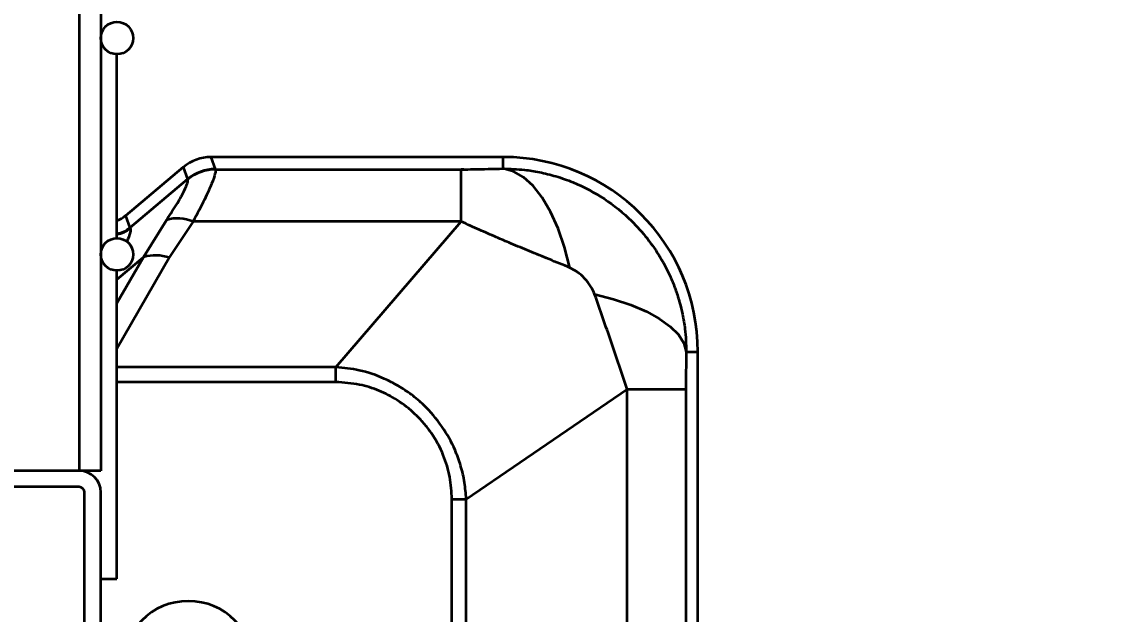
# Model space of a CAD drawing. Header units: millimetres. Extents: x 0 to 420, y 0 to 297.
# Drawn here: x 332.19 to 333.202, y 159.374 to 159.922 of the extents above; entities that cross this region are included whole.
import ezdxf

# ---------------------------------------------------------------- set-up
doc = ezdxf.new("R2010")
doc.units = ezdxf.units.MM
doc.layers.add('尺寸线层', color=150, linetype='Continuous')
doc.styles.add('SLDTEXTSTYLE2', font='TXT', dxfattribs={"width": 0.7})
doc.dimstyles.new('SLDDIMSTYLE0', dxfattribs={"dimtxt": 3.5, "dimasz": 3.302, "dimexe": 0, "dimexo": 0.0625, "dimgap": 0.875, "dimtad": 1, "dimdec": 1, "dimlfac": 100, "dimrnd": 1e-09, "dimzin": 12, "dimdsep": 46, "dimtxsty": 'SLDTEXTSTYLE2', "dimsah": 1, "dimcen": 0.09, "dimadec": 0, "dimazin": 3, "dimtfac": 1, "dimtdec": 3, "dimtofl": 0, "dimtmove": 0, "dimatfit": 3, "dimfxl": 0, "dimfrac": 2, "dimtolj": 1, "dimtzin": 12, "dimarcsym": 0})

# ---------------------------------------------------------------- blocks, each defined once
blk = doc.blocks.new('_D')
at = {"layer": '尺寸线层'}
for p, q in [((291.9431, 202.6412), (364.6876, 202.6412)), ((363.6876, 202.6412), (363.6876, 128.5802)), ((326.1167, 128.5802), (364.6876, 128.5802))]:
    blk.add_line(p, q, dxfattribs=at)
for points in [[(363.6876, 202.6412), (363.1796, 199.3392), (364.1956, 199.3392)], [(363.6876, 128.5802), (364.1956, 131.8822), (363.1796, 131.8822)]]:
    blk.add_solid(points, dxfattribs=at)
at = {"layer": '尺寸线层', "insert": (359.1758, 158.5376), "char_height": 3.5, "attachment_point": 1, "rotation": 90, "style": 'SLDTEXTSTYLE2'}
blk.add_mtext('7406.11', dxfattribs=at)
blk = doc.blocks.new('_D_1')
at = {"layer": '尺寸线层'}
for p, q in [((326.467, 174.1922), (355.2968, 174.1922)), ((354.2968, 174.1922), (354.2968, 152.1922)), ((325.3789, 152.1922), (355.2968, 152.1922))]:
    blk.add_line(p, q, dxfattribs=at)
for points in [[(354.2968, 174.1922), (353.7888, 170.8902), (354.8048, 170.8902)], [(354.2968, 152.1922), (354.8048, 155.4942), (353.7888, 155.4942)]]:
    blk.add_solid(points, dxfattribs=at)
at = {"layer": '尺寸线层', "insert": (349.785, 160.8345), "char_height": 3.5, "attachment_point": 1, "rotation": 90, "style": 'SLDTEXTSTYLE2'}
blk.add_mtext('2200', dxfattribs=at)

msp = doc.modelspace()

# ---------------------------------------------------------------- linework, layer by layer
at = {"color": 7, "linetype": 'Continuous', "lineweight": 35}
for p, q in [((332.2431, 174.1067), (332.2431, 159.5067)), ((332.2631, 174.1067), (332.2631, 159.5067)), ((332.2781, 159.7217), (332.2781, 159.8917)), ((332.3692, 159.7855), (332.3651, 159.7967)), ((332.6356, 159.7967), (332.3651, 159.7967)), ((332.3692, 159.7855), (332.3651, 159.7967)), ((332.6356, 159.7967), (332.3651, 159.7967)), ((332.6356, 159.786), (332.6356, 159.7967)), ((332.6356, 159.786), (332.6356, 159.7967)), ((332.3394, 159.7873), (332.286, 159.7425)), ((332.3394, 159.7873), (332.286, 159.7425)), ((332.3394, 159.7873), (332.3435, 159.7762)), ((332.3394, 159.7873), (332.3435, 159.7762)), ((332.3692, 159.7855), (332.3693, 159.7853)), ((332.3692, 159.7855), (332.3693, 159.7853)), ((332.3693, 159.7853), (332.5967, 159.7853)), ((332.3693, 159.7853), (332.5967, 159.7853)), ((332.5967, 159.737), (332.5967, 159.7853)), ((332.5967, 159.737), (332.5967, 159.7853)), ((332.3435, 159.7762), (332.2901, 159.7314)), ((332.3435, 159.7762), (332.2901, 159.7314)), ((332.286, 159.7425), (332.2901, 159.7314)), ((332.286, 159.7425), (332.2901, 159.7314)), ((332.2901, 159.7314), (332.2904, 159.731)), ((332.2901, 159.7314), (332.2904, 159.731)), ((332.3027, 159.7042), (332.3239, 159.7385)), ((332.3027, 159.7042), (332.3239, 159.7385)), ((332.3485, 159.737), (332.3265, 159.7037)), ((332.3485, 159.737), (332.3265, 159.7037)), ((332.5967, 159.737), (332.3485, 159.737)), ((332.5967, 159.737), (332.3485, 159.737)), ((332.4806, 159.6025), (332.5967, 159.737)), ((332.4806, 159.6025), (332.5967, 159.737)), ((332.3027, 159.7042), (332.2781, 159.6616)), ((332.2781, 159.6836), (332.3027, 159.7042)), ((332.3027, 159.7042), (332.2781, 159.6616)), ((332.2781, 159.6836), (332.3027, 159.7042)), ((332.2781, 159.6198), (332.3265, 159.7037)), ((332.2781, 159.6198), (332.3265, 159.7037)), ((332.2781, 159.4067), (332.2781, 159.6917)), ((332.8049, 159.6167), (332.8156, 159.6167)), ((332.8049, 159.6167), (332.8156, 159.6167)), ((332.8156, 159.3426), (332.8156, 159.6167)), ((332.8156, 159.3426), (332.8156, 159.6167)), ((332.4806, 159.6025), (332.2781, 159.6025)), ((332.4806, 159.6025), (332.2781, 159.6025)), ((332.4806, 159.5886), (332.4806, 159.6025)), ((332.4806, 159.5886), (332.4806, 159.6025)), ((332.4806, 159.5886), (332.2781, 159.5886)), ((332.4806, 159.5886), (332.2781, 159.5886)), ((332.6012, 159.4805), (332.7501, 159.5821)), ((332.6012, 159.4805), (332.7501, 159.5821)), ((332.7501, 159.3297), (332.7501, 159.5821)), ((332.7501, 159.5821), (332.8044, 159.5821)), ((332.7501, 159.3297), (332.7501, 159.5821)), ((332.7501, 159.5821), (332.8044, 159.5821)), ((332.8044, 159.5821), (332.8044, 159.3466)), ((332.8044, 159.5821), (332.8044, 159.3466)), ((332.2431, 159.5067), (331.9831, 159.5067)), ((332.2431, 159.5067), (331.9831, 159.5067)), ((332.2631, 159.5067), (332.2431, 159.5067)), ((332.2481, 159.5067), (332.2481, 159.5061)), ((332.2431, 159.4917), (331.9831, 159.4917)), ((332.2481, 159.3267), (332.2481, 159.4867)), ((332.2631, 159.3267), (332.2631, 159.4867)), ((332.5881, 159.2741), (332.5881, 159.4805)), ((332.5881, 159.4805), (332.6012, 159.4805)), ((332.5881, 159.2741), (332.5881, 159.4805)), ((332.5881, 159.4805), (332.6012, 159.4805)), ((332.6012, 159.2741), (332.6012, 159.4805)), ((332.6012, 159.2741), (332.6012, 159.4805)), ((332.2631, 159.4067), (332.2781, 159.4067))]:
    msp.add_line(p, q, dxfattribs=at)
at = {"color": 7, "linetype": 'Continuous', "lineweight": 35, "flags": 128}
for points in [[(332.6972, 159.6944), (332.6923, 159.7133), (332.6863, 159.7306), (332.6793, 159.746), (332.6716, 159.7592), (332.6632, 159.77), (332.6543, 159.7782), (332.645, 159.7835), (332.6356, 159.786)], [(332.6972, 159.6944), (332.6923, 159.7133), (332.6863, 159.7306), (332.6793, 159.746), (332.6716, 159.7592), (332.6632, 159.77), (332.6543, 159.7782), (332.645, 159.7835), (332.6356, 159.786)], [(332.7201, 159.6698), (332.7377, 159.6653), (332.7537, 159.66), (332.768, 159.6539), (332.7802, 159.6472), (332.7901, 159.6401), (332.7976, 159.6325), (332.8026, 159.6247), (332.8049, 159.6167)], [(332.7201, 159.6698), (332.7377, 159.6653), (332.7537, 159.66), (332.768, 159.6539), (332.7802, 159.6472), (332.7901, 159.6401), (332.7976, 159.6325), (332.8026, 159.6247), (332.8049, 159.6167)]]:
    msp.add_lwpolyline(points, dxfattribs=at)
at = {"color": 7, "linetype": 'Continuous', "lineweight": 35}
for centre in [(332.2781, 159.9067), (332.2781, 159.7067)]:
    msp.add_circle(centre, 0.015, dxfattribs=at)
for centre, radius, start, end in [((332.6356, 159.6167), 0.18, 0, 90), ((332.6356, 159.6167), 0.18, 0, 90), ((332.3692, 159.7455), 0.0401, 90.0586, 129.9414), ((332.3692, 159.7455), 0.0401, 90.0586, 129.9414), ((332.3694, 159.7452), 0.0401, 90.1269, 129.9924), ((332.3694, 159.7452), 0.0401, 90.1269, 129.9924), ((332.3342, 159.7046), 0.0354, 66.1372, 106.9623), ((332.3342, 159.7046), 0.0354, 66.1372, 106.9623), ((332.274, 159.7506), 0.025, 279.334, 309.9411), ((332.274, 159.7506), 0.025, 279.334, 309.9411), ((332.2743, 159.7501), 0.025, 278.7641, 310.0266), ((332.2743, 159.7501), 0.025, 278.7641, 310.0266), ((332.3138, 159.6657), 0.0401, 71.4836, 106.0343), ((332.3138, 159.6657), 0.0401, 71.4836, 106.0343), ((332.2431, 159.4867), 0.02, 0, 90), ((332.2431, 159.4867), 0.005, 0, 90), ((332.3441, 159.3252), 0.061, 90, 180), ((332.3441, 159.3252), 0.061, 270, 90)]:
    msp.add_arc(centre, radius, start, end, dxfattribs=at)
for centre, major_axis, start_param in [((332.3652, 159.7566), (0.0137, -0.0376), 2.793026), ((332.3652, 159.7566), (0.0137, -0.0376), 2.793026), ((332.27, 159.7617), (-0.0086, 0.0235), 3.122637), ((332.27, 159.7617), (-0.0086, 0.0235), 3.122637)]:
    msp.add_ellipse(centre, major_axis=major_axis, ratio=0.998448, start_param=start_param, end_param=3.49016, dxfattribs=at)
for points, knots in [([(332.3693, 159.7853), (332.3693, 159.7843), (332.3694, 159.7822), (332.3659, 159.7724), (332.3596, 159.7578), (332.3523, 159.7441), (332.3485, 159.737)], [0, 0, 0, 0, 0.239453, 0.47313, 0.728792, 1, 1, 1, 1]), ([(332.3693, 159.7853), (332.3693, 159.7843), (332.3694, 159.7822), (332.3659, 159.7724), (332.3596, 159.7578), (332.3523, 159.7441), (332.3485, 159.737)], [0, 0, 0, 0, 0.2394527, 0.4731299, 0.7287922, 1, 1, 1, 1]), ([(332.5967, 159.7853), (332.5971, 159.7853), (332.6008, 159.7853), (332.6142, 159.7855), (332.6264, 159.7858), (332.6356, 159.786)], [0, 0, 0, 0, 0.0306008, 0.2652155, 1, 1, 1, 1]), ([(332.5967, 159.7853), (332.5971, 159.7853), (332.6008, 159.7853), (332.6142, 159.7855), (332.6264, 159.7858), (332.6356, 159.786)], [0, 0, 0, 0, 0.030601, 0.265216, 1, 1, 1, 1]), ([(332.5989, 159.7853), (332.5983, 159.7853), (332.5976, 159.7852), (332.5969, 159.7852), (332.5968, 159.7851), (332.5967, 159.7851)], [0, 0, 0, 0, 0.56153, 0.792581, 1, 1, 1, 1]), ([(332.5989, 159.7853), (332.5983, 159.7853), (332.5976, 159.7852), (332.5969, 159.7852), (332.5968, 159.7851), (332.5967, 159.7851)], [0, 0, 0, 0, 0.56153, 0.792581, 1, 1, 1, 1]), ([(332.6356, 159.786), (332.6421, 159.7858), (332.6533, 159.7854), (332.6696, 159.7828), (332.6846, 159.7791), (332.7052, 159.7718), (332.7295, 159.7589), (332.7521, 159.7407), (332.769, 159.7218), (332.7814, 159.7038), (332.7899, 159.6873), (332.7954, 159.6733), (332.7988, 159.6623), (332.8017, 159.6505), (332.8043, 159.6354), (332.8047, 159.6237), (332.8049, 159.6167)], [0, 0, 0, 0, 0.073966, 0.126209, 0.185583, 0.248629, 0.372147, 0.493376, 0.574928, 0.656955, 0.739459, 0.783742, 0.826761, 0.868517, 0.920624, 1, 1, 1, 1]), ([(332.6356, 159.786), (332.6421, 159.7858), (332.6533, 159.7854), (332.6696, 159.7828), (332.6846, 159.7791), (332.7052, 159.7718), (332.7295, 159.7589), (332.7521, 159.7407), (332.769, 159.7218), (332.7814, 159.7038), (332.7899, 159.6873), (332.7954, 159.6733), (332.7988, 159.6623), (332.8017, 159.6505), (332.8043, 159.6354), (332.8047, 159.6237), (332.8049, 159.6167)], [0, 0, 0, 0, 0.0739659, 0.1262093, 0.185583, 0.2486291, 0.3721472, 0.493376, 0.5749275, 0.6569554, 0.7394589, 0.7837418, 0.826761, 0.8685165, 0.9206239, 1, 1, 1, 1]), ([(332.3239, 159.7385), (332.3275, 159.7439), (332.3346, 159.7545), (332.3406, 159.7659), (332.3439, 159.7735), (332.3437, 159.7751), (332.3437, 159.7759)], [0, 0, 0, 0, 0.270175, 0.525289, 0.759332, 1, 1, 1, 1]), ([(332.3239, 159.7385), (332.3275, 159.7439), (332.3346, 159.7545), (332.3406, 159.7659), (332.3439, 159.7735), (332.3437, 159.7751), (332.3437, 159.7759)], [0, 0, 0, 0, 0.270175, 0.525289, 0.759332, 1, 1, 1, 1]), ([(332.2904, 159.731), (332.2906, 159.7301), (332.2911, 159.7283), (332.2885, 159.7216), (332.2872, 159.7183)], [0, 0, 0, 0, 0.517969, 1, 1, 1, 1]), ([(332.2904, 159.731), (332.2906, 159.7301), (332.2911, 159.7283), (332.2885, 159.7216), (332.2872, 159.7183)], [0, 0, 0, 0, 0.517969, 1, 1, 1, 1]), ([(332.6972, 159.6944), (332.6908, 159.697), (332.6784, 159.702), (332.6601, 159.7095), (332.6436, 159.7163), (332.6282, 159.723), (332.6128, 159.7298), (332.6023, 159.7345), (332.5967, 159.737)], [0, 0, 0, 0, 0.191169, 0.37068, 0.538766, 0.672129, 0.825955, 1, 1, 1, 1]), ([(332.6972, 159.6944), (332.6908, 159.697), (332.6784, 159.702), (332.6601, 159.7095), (332.6436, 159.7163), (332.6282, 159.723), (332.6128, 159.7298), (332.6023, 159.7345), (332.5967, 159.737)], [0, 0, 0, 0, 0.191169, 0.37068, 0.538766, 0.672129, 0.825955, 1, 1, 1, 1]), ([(332.7201, 159.6698), (332.7189, 159.6723), (332.7165, 159.6776), (332.7109, 159.6846), (332.7045, 159.6906), (332.6995, 159.6932), (332.6972, 159.6944)], [0, 0, 0, 0, 0.242294, 0.509366, 0.771567, 1, 1, 1, 1]), ([(332.7201, 159.6698), (332.7189, 159.6723), (332.7165, 159.6776), (332.7109, 159.6846), (332.7045, 159.6906), (332.6995, 159.6932), (332.6972, 159.6944)], [0, 0, 0, 0, 0.2422942, 0.5093656, 0.7715671, 1, 1, 1, 1]), ([(332.7501, 159.5821), (332.7453, 159.5968), (332.7355, 159.626), (332.7252, 159.6553), (332.7201, 159.6698)], [0, 0, 0, 0, 0.502691, 1, 1, 1, 1]), ([(332.7501, 159.5821), (332.7453, 159.5968), (332.7355, 159.626), (332.7252, 159.6553), (332.7201, 159.6698)], [0, 0, 0, 0, 0.502691, 1, 1, 1, 1]), ([(332.8049, 159.6167), (332.8048, 159.6119), (332.8047, 159.6035), (332.8045, 159.5918), (332.8045, 159.585), (332.8044, 159.5821)], [0, 0, 0, 0, 0.426106, 0.75777, 1, 1, 1, 1]), ([(332.8049, 159.6167), (332.8048, 159.6119), (332.8047, 159.6035), (332.8045, 159.5918), (332.8045, 159.585), (332.8044, 159.5821)], [0, 0, 0, 0, 0.426106, 0.75777, 1, 1, 1, 1]), ([(332.6012, 159.4805), (332.6009, 159.4856), (332.6, 159.496), (332.5965, 159.5112), (332.5901, 159.5288), (332.5793, 159.5482), (332.565, 159.5651), (332.5508, 159.5772), (332.5384, 159.5854), (332.5225, 159.5935), (332.5032, 159.6002), (332.4879, 159.6017), (332.4806, 159.6025)], [0, 0, 0, 0, 0.080728, 0.166845, 0.247263, 0.380655, 0.517772, 0.598864, 0.677745, 0.754478, 0.883127, 1, 1, 1, 1]), ([(332.6012, 159.4805), (332.6009, 159.4856), (332.6, 159.496), (332.5965, 159.5112), (332.5901, 159.5288), (332.5793, 159.5482), (332.565, 159.5651), (332.5508, 159.5772), (332.5384, 159.5854), (332.5225, 159.5935), (332.5032, 159.6002), (332.4879, 159.6017), (332.4806, 159.6025)], [0, 0, 0, 0, 0.080728, 0.166845, 0.247263, 0.380655, 0.517772, 0.598864, 0.677745, 0.754478, 0.883127, 1, 1, 1, 1]), ([(332.5881, 159.4805), (332.5877, 159.4873), (332.5869, 159.5012), (332.5804, 159.522), (332.5716, 159.5384), (332.5622, 159.5506), (332.5521, 159.5613), (332.5384, 159.572), (332.5209, 159.5811), (332.5017, 159.5873), (332.488, 159.5881), (332.4806, 159.5886)], [0, 0, 0, 0, 0.120461, 0.246403, 0.382818, 0.450919, 0.519058, 0.644752, 0.756806, 0.869265, 1, 1, 1, 1]), ([(332.5881, 159.4805), (332.5877, 159.4873), (332.5869, 159.5012), (332.5804, 159.522), (332.5716, 159.5384), (332.5622, 159.5506), (332.5521, 159.5613), (332.5384, 159.572), (332.5209, 159.5811), (332.5017, 159.5873), (332.488, 159.5881), (332.4806, 159.5886)], [0, 0, 0, 0, 0.120461, 0.246403, 0.382818, 0.450919, 0.519058, 0.644752, 0.756806, 0.869265, 1, 1, 1, 1])]:
    msp.add_open_spline(points, degree=3, knots=knots, dxfattribs=at)

# ---------------------------------------------------------------- dimensions: what is measured, and where the dimension line sits
at = {"layer": '尺寸线层'}
for base, p1, p2, picture, middle in [((363.6876, 128.5802), (291.9431, 202.6412), (326.1167, 128.5802), '_D', (363.6876, 163.9067)), ((354.2968, 152.1922), (326.467, 174.1922), (325.3789, 152.1922), '_D_1', (354.2968, 163.9067))]:
    dim = msp.add_linear_dim(base=base, p1=p1, p2=p2, angle=90, dimstyle='SLDDIMSTYLE0', dxfattribs=at)
    dim.commit()
    dim.dimension.update_dxf_attribs({"geometry": picture, "text_midpoint": middle, "dimtype": 160})

doc.saveas('drawing.dxf')
